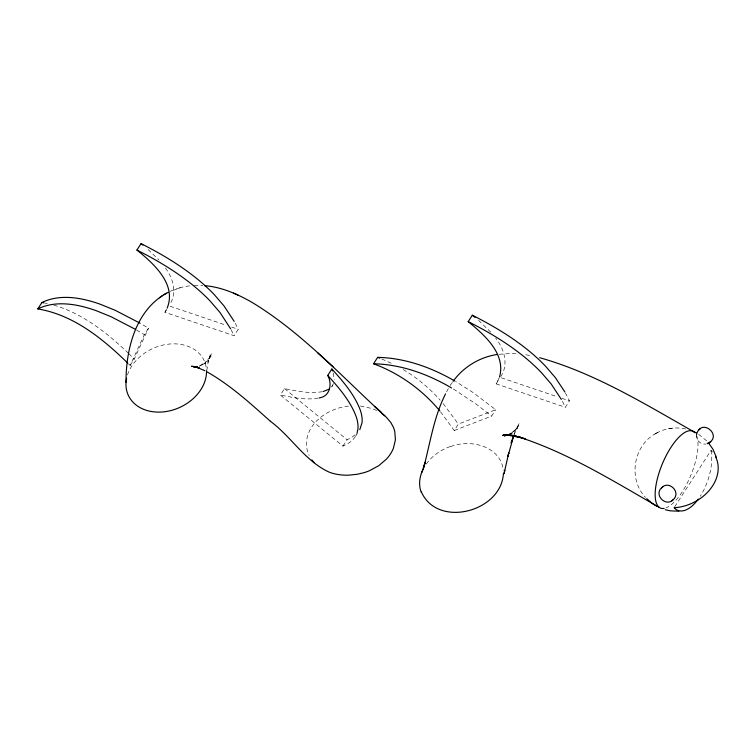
<?xml version="1.0" encoding="UTF-8"?>
<svg xmlns="http://www.w3.org/2000/svg" width="756" height="756" viewBox="0 0 756 756"><rect width="100%" height="100%" fill="white"/><g stroke="black" fill="none" stroke-linecap="round" stroke-linejoin="round"><path stroke-width="0.57" stroke-dasharray="3.78 2.83" d="M696.503 434.539C695.577 439.803 700.538 444.878 705.811 444.046M206.775 370.506L208.732 358.845L207.928 362.256L210.036 355.651L208.892 358.958L211.803 353.109L208.637 359.204L211.652 355.263L204.574 363.428L208.316 360.338L199.111 366.282M514.061 434.634L519.353 423.143L516.197 429.238L518.833 425.373L514.467 430.929L517.586 427.716L511.803 432.734L515.318 430.504L509.27 433.887M514.042 434.681L514.76 432.583M331.686 386.977L333.5 383.472M170.941 302.513C176.98 290.984 172.548 277.168 165.044 267.473M499.149 377.934L496.144 383.859L565.318 407.286L569.448 400.869L565.441 392.969M322.358 391.665C309.724 393.914 296.872 391.098 284.483 388.612L280.353 395.029L342.95 446.135C348.752 443.677 354.545 439.746 356.766 433.575M128.586 363.92L130.136 365.45L144.368 334.643L148.507 328.227L139.766 323.029M130.136 365.45L134.266 359.034L148.507 328.227M446.588 391.854L449.518 386.41M235.286 323.341L238.187 329.285L234.058 335.702L164.884 312.285L166.811 308.92M500.755 376.611C508.892 364.562 504.261 348.714 495.709 338.244M164.884 312.285L167.246 308.618M342.95 446.135L347.08 439.718L351.294 437.677L356.237 433.982M355.67 436.061L357.446 433.311M440.493 411.708L454.233 430.495L458.363 424.078L495.7 409.724L472.642 392.251L455.632 381.496M496.144 383.859L499.688 378.369M454.233 430.495L491.57 416.14L495.7 409.724M674.73 506.775L711.037 450.396A40.852 31.752 -24.2 0 1 712.502 452.031M450.122 385.56L453.127 381.298M331.846 386.562L332.867 385.144M656.076 433.377C633.367 445.171 627.782 478.831 645.492 497.391M656.454 433.169C665.554 428.009 676.686 426.63 686.798 429.238M654.894 434.038L657.928 432.347M199.225 366.235L205.415 363.163L199.792 365.668M189.624 285.815L181.931 287.204L169.968 291.447M170.96 291.013L172.954 290.162M510.376 433.736L512.379 432.999L510.442 433.689M450.585 446.635C470.279 438.669 500.746 446.106 503.326 470.383M176.639 288.745L181.931 287.204M318.229 398.081C305.594 400.33 292.742 397.505 280.353 395.029M672.386 428.132L667.624 428.898M499.036 354.262L510.99 353.534L518.314 353.94M348.535 406.095C336.637 407.371 325.014 412.474 316.537 421.016A37.365 29.04 -24.2 0 0 308.231 433.916C305.726 440.795 305.793 448.733 309.138 455.329M194.226 285.494L202.759 285.503M360.347 406.029L371.347 408.363A53.78 41.788 -24.2 0 1 376.828 410.631M45.143 303.08L47.288 303.468M525.751 354.753L531.468 355.802M53.789 305.103C82.546 313.523 106.691 332.612 128.076 352.929M501.36 377.811L556.482 396.475M561.878 398.308L569.448 400.869M170.1 306.237L225.222 324.9M231.705 327.093L238.187 329.285M381.761 358.977L392.723 363.891M136.6 330.022L144.368 334.643M403.203 369.58C417.029 377.754 429.493 388.187 440.19 400.16M453.373 388.971L476.148 404.091L491.57 416.14M698.629 434.303L707.04 441.192M284.483 388.612L347.08 439.718M478.557 320.364L491.06 332.479M148.119 249.508L159.006 260.055M128.851 353.695L134.266 359.034M443.158 403.553L458.363 424.078M562.417 401.341L565.318 407.286M231.156 329.758L234.058 335.702M333.216 372.963L334.19 379.777M127.48 374.967A41.693 32.404 -24.2 0 1 171.13 343.914A41.693 32.404 -24.2 0 1 206.501 370.487M696.635 435.692A41.693 15.347 -67.3 0 1 690.549 475.978A41.693 15.347 -67.3 0 1 666.045 507.871M426.271 464.052A40.692 31.629 -24.2 0 1 450.529 446.437M711.037 450.396A38.216 18.446 -71.3 0 1 700.302 496.182"/><path stroke-width="1.13" d="M126.025 382.309C125.836 348.648 135.986 308.911 168.191 292.307M503.411 473.672C501.219 511.746 437.79 528.642 421.366 491.986M357.134 432.753L357.9 429.125A92.194 37.214 32.8 0 0 356.085 416.339C350.132 400.623 338.83 387.733 327.745 375.42L331.875 369.004C342.969 381.326 354.262 394.216 360.215 409.922A92.194 37.214 32.8 0 1 362.029 422.708L359.799 429.644M504.819 470.241L504.025 473.672L508.76 452.929L507.966 456.35L513.711 435.654M696.503 434.539C701.294 416.754 724.059 436.495 707.143 443.734M499.508 377.074C506.142 353.657 484.275 334.861 468.181 321.631L472.311 315.224C491.958 325.089 510.99 336.382 528.123 350.208A92.194 37.214 32.8 0 1 545.7 366.386L555.31 377.565L564.883 391.995M421.905 472.292L425.212 462.2L423.634 467.794C430.173 443.054 433.849 416.962 445.539 393.895M513.683 435.73L511.15 443.054L512.303 439.756M167.171 308.07C176.904 284.209 153.544 263.494 136.921 250.056L141.051 243.64C160.697 253.506 179.73 264.798 196.862 278.633A92.194 37.214 32.8 0 1 214.439 294.802L224.05 305.982L234.18 321.385M127.811 363.163C102.721 338.641 73.408 314.827 37.8 308.92L41.93 302.504C53.619 296.711 67.199 296.465 79.824 298.686A92.194 37.214 32.8 0 1 100.227 304.224L115.205 310.31L139.766 323.029M439.756 410.839C422.264 389.756 399.262 373.256 373.54 363.768L377.669 357.361C394.859 357.711 411.831 361.642 427.801 367.898A92.194 37.214 32.8 0 1 450.009 378.302L454.696 380.967M453.127 381.298C463.437 366.953 479.654 357.172 497.089 354.488M661.462 487.894C653.638 495.36 666.348 507.569 673.483 499.432C681.307 491.967 668.597 479.767 661.462 487.894L661.991 487.469M700.406 428.671L698.742 430.013M709.1 442.893L710.763 441.551M662.634 486.949L663.125 486.552M671.81 500.774L672.311 500.377M672.953 499.858L673.483 499.432M159.384 297.836L162.228 295.794M166.49 293.262L163.863 294.755M329.238 389.047L323.313 391.495M37.8 308.92C49.49 303.128 63.069 302.873 75.694 305.103A92.194 37.214 32.8 0 1 96.088 310.64L111.075 316.726L135.636 329.446M507.285 434.823L504.356 435.938L507.361 434.832M319.183 397.911C330.136 396.598 332.432 383.755 327.745 375.42M507.484 434.624L502.57 435.418L509.147 434.643L503.619 434.946L510.489 435.097L506.501 434.993L520.667 437.497L513.919 435.711L525.429 438.867L519.032 437.072C569.07 453.298 614.099 481.581 659.497 507.541M196.862 366.509L193.753 366.906L196.569 366.773M678.869 511.207L670.477 510.858L665.242 509.733M196.484 366.717L191.485 366.301L197.524 367.142L193.678 366.556L199.461 368.125L196.21 367.029L204.885 370.724M373.54 363.768C390.729 364.118 407.701 368.059 423.672 374.315A92.194 37.214 32.8 0 1 445.879 384.719L451.502 387.913M204.564 285.626C221.659 287.053 237.696 294.122 252.4 302.598C300.869 332.082 339.737 374.286 381.128 412.436L374.598 406.312L384.766 415.8M41.93 302.504L44.075 302.891M516.839 436.543L509.799 434.804L520.667 437.497M539.661 357.701C594.83 373.209 644.225 403.619 693.668 431.676M377.669 357.361L379.71 358.164M237.998 295.095L233.434 293.073M693.025 431.307L696.2 432.838M468.181 321.631C487.828 331.506 506.86 342.789 523.993 356.624A92.194 37.214 32.8 0 1 541.57 372.803L551.181 383.982L561.311 399.385M136.921 250.056C156.568 259.922 175.6 271.215 192.733 285.04A92.194 37.214 32.8 0 1 210.31 301.219L219.92 312.398L230.599 328.784M207.153 371.924C230.552 385.258 250.605 403.572 270.563 421.442L270.374 421.262C291.344 436.741 305.698 461.954 330.041 472.509A53.78 41.788 -24.2 0 0 348.696 475.184L357.55 474.229L364.175 472.623A44.462 34.559 -24.2 0 0 369.514 470.695L378.737 465.705L386.439 459.109A36.279 28.199 -24.2 0 0 393.394 448.317L395.426 439.803L394.774 431.478A44.462 34.559 -24.2 0 0 393.385 427.263L390.843 422.547L386.146 417.029A53.78 41.788 -24.2 0 0 381.799 413.532M656.964 506.388L652.267 503.487L646.758 498.667M472.311 315.224L475.023 317.425M141.051 243.64L142.856 245.114M333.094 366.877L317.416 352.542M311.85 459.903L314.146 462.644M708.23 442.534L712.965 449.253L716.48 457.569M331.875 369.004L332.545 370.979M206.52 371.281A41.693 32.404 -24.2 0 1 162.767 411.944A41.693 32.404 -24.2 0 1 126.611 378.208M664.174 508.401A41.693 15.347 -67.3 0 1 661.925 464.883A41.693 15.347 -67.3 0 1 694.858 432.715M421.13 492.08A40.692 31.629 -24.2 0 1 423.284 468.937M715.62 456.86A40.852 31.752 -24.2 0 1 702.711 496.692L699.678 498.932A40.852 31.752 -24.2 0 1 674.087 507.767A38.216 18.446 -71.3 0 0 698.355 499.026"/></g></svg>
